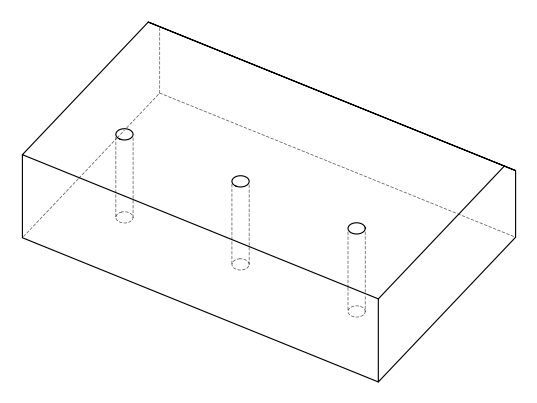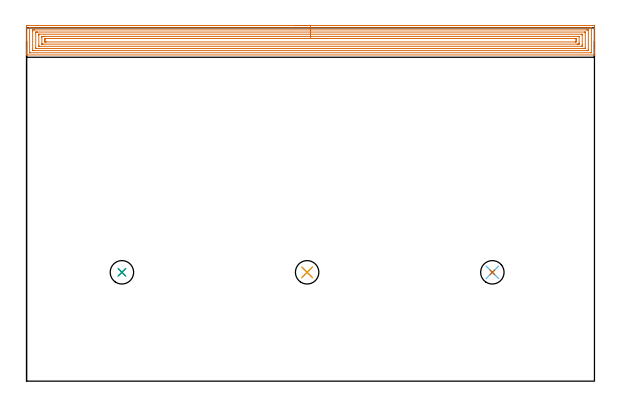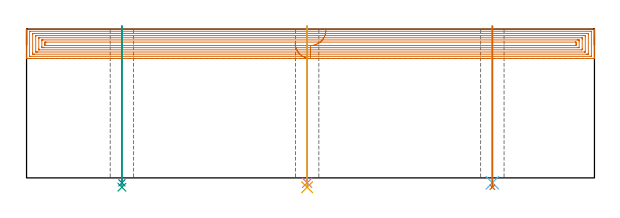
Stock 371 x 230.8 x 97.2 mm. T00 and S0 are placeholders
(PLAN: 7 operations, 6 tool changes, 23.6 min)
(1 AREA_MILL | FG_CHAMFER_SURFACE | UGT0205_001 | 21.13 min | 68442 mm3)
(2 DRILL_THROUGH_HOLE_FROM_SOLID_MATERIAL | STEP1HOLE | NXT0301_065 | 0.41 min | 6680 mm3)
(3 DRILL_TO_ENLARGE_THROUGH_HOLE | STEP1HOLE | UGT0301_283 | 0.42 min | 11129 mm3)
(4 DRILL_THROUGH_HOLE_FROM_SOLID_MATERIAL_1 | STEP1HOLE_1 | NXT0301_065 | 0.41 min | 6832 mm3)
(5 DRILL_TO_ENLARGE_THROUGH_HOLE_1 | STEP1HOLE_1 | UGT0301_283 | 0.42 min | 11009 mm3)
(6 DRILL_THROUGH_HOLE_FROM_SOLID_MATERIAL_2 | STEP1HOLE_2 | NXT0301_065 | 0.41 min | 6711 mm3)
(7 DRILL_TO_ENLARGE_THROUGH_HOLE_2 | STEP1HOLE_2 | UGT0301_283 | 0.42 min | 11124 mm3)
(TOOL UGT0205_001 | Chamfer Mill 20 x 3 x 45 deg. | D20 FL50 Z2)
(TOOL NXT0301_065 | Carbide Drill 9.4mm [860.1-0940-075A1-MM 2214] | D9.4 PA140 FL98 Z2)
(TOOL UGT0301_283 | Twist Drill 15.3 mm | D15.3 PA118 FL120 Z2)
(OP 1 AREA_MILL)
G17 G21 G94 G90
T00 M6
G54
G17 G0 G90 X175.5 Y232.3 S1061 M3
G43 Z107.2 H0
Z88.
G94 G1 X175.538 Z87.129 F250.
X175.652 Z86.264
X175.841 Z85.412
X176.103 Z84.58
X176.437 Z83.774
X176.84 Z83.
X177.308 Z82.264
X177.84 Z81.572
X178.429 Z80.929
X179.072 Z80.34
X179.764 Z79.809
X180.5 Z79.34
X181.274 Z78.937
X182.08 Z78.603
X182.912 Z78.341
X183.763 Z78.152
X184.628 Z78.038
X185.5 Z78.
X370.385 Y232.299 Z78.001
X370.779 Y232.297 Z78.002
X370.99 Y232.292 Z78.005
X370.995 Y231.91 Z78.388
X371. Y231.305 Z78.992
Y216.726 Z93.569
Y216.122 Z94.172
Y215.576 Z94.721
Y215.245 Z95.051
Y214.699 Z95.597
Y214.368 Z95.927
Y213.704 Z96.595
Y213.395 Z96.904
X370.998 Y213.246 Z97.047
X370.99 Y213.102 Z97.188
X370.831 Y213.1 Z97.2
X0.169
X0.01 Y213.102 Z97.188
X0.002 Y213.246 Z97.047
X0. Y213.395 Z96.904
Y213.704 Z96.595
Y214.368 Z95.927
Y215.576 Z94.721
Y216.122 Z94.172
Y226.374 Z83.923
Y231.637 Z78.661
X0.003 Y231.91 Z78.388
X0.01 Y232.292 Z78.005
X0.221 Y232.297 Z78.002
X0.615 Y232.3 Z78.
X185.5
Y230.886 Z79.414
X368.598 Y230.885 Z79.415
X368.75 Y230.884 Z79.416
X368.951 Y230.879 Z79.421
X368.991 Y230.876 Z79.424
X368.995 Y230.848 Z79.452
X368.997 Y230.817 Z79.483
X369. Y230.638 Z79.662
X368.999 Y214.719 Z95.581
X368.995 Y214.614 Z95.686
X368.99 Y214.544 Z95.756
X368.985 Y214.521 Z95.779
X368.449 Y214.515 Z95.785
X2.402
X2.25 Y214.516 Z95.784
X2.049 Y214.521 Z95.779
X2.009 Y214.524 Z95.776
X2.005 Y214.552 Z95.748
X2.003 Y214.583 Z95.717
X2. Y214.762 Z95.538
X2.001 Y230.681 Z79.619
X2.005 Y230.786 Z79.514
X2.01 Y230.856 Z79.444
X2.015 Y230.879 Z79.421
X2.551 Y230.885 Z79.415
X185.5 Y230.886 Z79.414
Y229.472 Z80.828
X365.919 Y229.471 Z80.829
X366.619 Y229.468 Z80.832
X366.812 Y229.464 Z80.836
X366.99 Y229.456 Z80.844
X366.995 Y229.278 Z81.022
X366.999 Y229.095 Z81.205
X367. Y216.815 Z93.485
X366.995 Y216.122 Z94.178
X366.993 Y215.944 Z94.356
X366.812 Y215.936 Z94.364
X366.114 Y215.93 Z94.37
X365.919 Y215.929 Z94.371
X5.081
X4.381 Y215.932 Z94.368
X4.188 Y215.936 Z94.364
X4.01 Y215.944 Z94.356
X4.005 Y216.122 Z94.178
X4.001 Y216.305 Z93.995
X4. Y228.585 Z81.715
X4.005 Y229.278 Z81.022
X4.007 Y229.456 Z80.844
X4.188 Y229.464 Z80.836
X4.886 Y229.47 Z80.83
X5.081 Y229.471 Z80.829
X185.5 Y229.472 Z80.828
Y228.057 Z82.243
X364.483
X364.862 Y228.053 Z82.247
X364.931 Y228.05 Z82.25
X364.99 Y228.042 Z82.258
X365. Y227.524 Z82.776
Y217.876 Z92.424
X364.993 Y217.45 Z92.85
X364.99 Y217.351 Z92.949
X364.856 Y217.347 Z92.953
X364.674 Y217.344 Z92.956
X364.132 Y217.343 Z92.957
X363.782
X6.517
X6.138 Y217.347 Z92.953
X6.069 Y217.35 Z92.95
X6.01 Y217.358 Z92.942
X6.007 Y217.452 Z92.848
X6. Y217.851 Z92.449
Y227.524 Z82.776
X6.007 Y227.95 Z82.35
X6.01 Y228.05 Z82.25
X6.144 Y228.053 Z82.247
X6.326 Y228.056 Z82.244
X6.868 Y228.057 Z82.243
X7.218
X185.5
Y226.643 Z83.657
X362.346
X362.791 Y226.636 Z83.664
X362.99 Y226.625 Z83.675
X362.993 Y226.51 Z83.79
X362.999 Y226.006 Z84.294
X363. Y219.63 Z90.67
X362.998 Y218.99 Z91.31
X362.992 Y218.775 Z91.525
X362.989 Y218.763 Z91.537
X362.984 Y218.761 Z91.539
X362.957 Y218.758 Z91.542
X362.902 Y218.757 Z91.543
X362.791
X8.654
X8.209 Y218.764 Z91.536
X8.01 Y218.775 Z91.525
X8.007 Y218.89 Z91.41
X8.001 Y219.394 Z90.906
X8. Y225.77 Z84.53
X8.002 Y226.41 Z83.89
X8.008 Y226.625 Z83.675
X8.011 Y226.637 Z83.663
X8.016 Y226.639 Z83.661
X8.043 Y226.642 Z83.658
X8.098 Y226.643 Z83.657
X8.209
X185.5
Y225.229 Z85.071
X360.218
X360.56 Y225.228 Z85.072
X360.902 Y225.224 Z85.076
X360.99 Y225.222 Z85.078
X360.995 Y225.152 Z85.148
X360.999 Y225.037 Z85.263
X361. Y220.952 Z89.348
X360.998 Y220.507 Z89.793
X360.995 Y220.291 Z90.009
X360.99 Y220.189 Z90.111
X360.896 Y220.178 Z90.122
X360.56 Y220.174 Z90.126
X360.009 Y220.171 Z90.129
X359.667
X10.782
X10.44 Y220.172 Z90.128
X10.098 Y220.176 Z90.124
X10.01 Y220.178 Z90.122
X10.005 Y220.248 Z90.052
X10.001 Y220.363 Z89.937
X10. Y224.448 Z85.852
X10.002 Y224.893 Z85.407
X10.005 Y225.109 Z85.191
X10.01 Y225.211 Z85.089
X10.104 Y225.223 Z85.077
X10.44 Y225.226 Z85.074
X10.991 Y225.229 Z85.071
X11.333
X185.5
Y223.815 Z86.485
X358.085 Y223.814 Z86.486
X358.773 Y223.811 Z86.489
X358.985 Y223.808 Z86.492
X358.991 Y223.803 Z86.497
X358.997 Y223.796 Z86.504
X359. Y223.139 Z87.161
Y222.916 Z87.384
Y222.261 Z88.039
X358.999 Y222.04 Z88.26
X358.995 Y221.817 Z88.483
X358.99 Y221.669 Z88.631
X358.979 Y221.592 Z88.708
X358.945 Y221.59 Z88.71
X358.773 Y221.587 Z88.713
X358.568 Y221.586 Z88.714
X12.915
X12.226 Y221.589 Z88.711
X12.015 Y221.592 Z88.708
X12.009 Y221.597 Z88.703
X12.003 Y221.604 Z88.696
X12. Y222.261 Z88.039
Y222.484 Z87.816
Y223.139 Z87.161
X12.001 Y223.36 Z86.94
X12.005 Y223.583 Z86.717
X12.01 Y223.731 Z86.569
X12.02 Y223.808 Z86.492
X12.055 Y223.81 Z86.49
X12.226 Y223.813 Z86.487
X12.432 Y223.814 Z86.486
X185.5 Y223.815 Z86.485
X186.372 Z86.523
X187.236 Z86.637
X188.088 Z86.826
X188.92 Z87.088
X189.726 Z87.422
X190.5 Z87.825
X191.236 Z88.294
X191.928 Z88.825
X192.571 Z89.414
X193.16 Z90.057
X193.691 Z90.75
X194.16 Z91.485
X194.563 Z92.259
X194.897 Z93.065
X195.159 Z93.897
X195.348 Z94.749
X195.462 Z95.614
X195.5 Z96.485
G0 Z107.2
M5
M2
(OP 2 DRILL_THROUGH_HOLE_FROM_SOLID_MATERIAL)
G17 G21 G94 G90
T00 M6
G54
G17 G0 G90 X62.3 Y71.1 S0 M3
G43 Z107.2 H1
G94 G81 G98 Z-3.211 F250. R99.2
G80
M5
M2
(OP 3 DRILL_TO_ENLARGE_THROUGH_HOLE)
G17 G21 G94 G90
T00 M6
G54
G17 G0 G90 X62.3 Y71.1 S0 M3
G43 Z107.2 H0
G94 G73 G98 Z-6.097 F250. Q14.757 R99.2
G80
M5
M2
(OP 4 DRILL_THROUGH_HOLE_FROM_SOLID_MATERIAL_1)
G17 G21 G94 G90
T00 M6
G54
G17 G0 G90 X183.3 Y71.1 S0 M3
G43 Z107.2 H1
G94 G81 G98 Z-3.211 F250. R99.2
G80
M5
M2
(OP 5 DRILL_TO_ENLARGE_THROUGH_HOLE_1)
G17 G21 G94 G90
T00 M6
G54
G17 G0 G90 X183.3 Y71.1 S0 M3
G43 Z107.2 H0
G94 G73 G98 Z-6.097 F250. Q14.757 R99.2
G80
M5
M2
(OP 6 DRILL_THROUGH_HOLE_FROM_SOLID_MATERIAL_2)
G17 G21 G94 G90
T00 M6
G54
G17 G0 G90 X304.3 Y71.1 S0 M3
G43 Z107.2 H1
G94 G81 G98 Z-3.211 F250. R99.2
G80
M5
M2
(OP 7 DRILL_TO_ENLARGE_THROUGH_HOLE_2)
G17 G21 G94 G90
T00 M6
G54
G17 G0 G90 X304.3 Y71.1 S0 M3
G43 Z107.2 H0
G94 G73 G98 Z-6.097 F250. Q14.757 R99.2
G80
M5
M2
